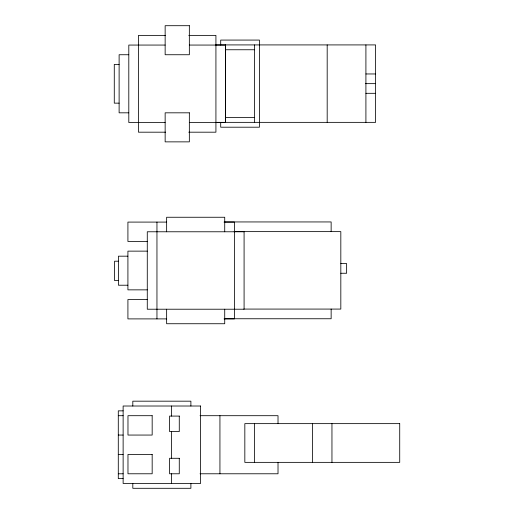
<?xml version="1.0" encoding="UTF-8"?>
<svg xmlns="http://www.w3.org/2000/svg" width="514" height="514" viewBox="0 0 514 514"><rect width="100%" height="100%" fill="white"/><g stroke="black" fill="none" stroke-linecap="round" stroke-linejoin="round"><path stroke-width="0.77" d="M165.63 35.382L138.484 35.382L138.484 132.188L165.63 132.188M188.779 35.382L215.925 35.382L215.925 132.188L188.779 132.188M215.488 44.917L375.593 44.917L375.593 122.358L215.488 122.358M165.148 45.059L128.802 45.059L128.802 122.505L165.148 122.505M189.345 45.059L225.607 45.059L225.607 122.505L189.345 122.505M225.543 49.755L254.584 49.755M128.802 54.741L119.12 54.741L119.12 112.823L128.802 112.823M119.12 64.423L114.281 64.423L114.281 103.147L119.12 103.147M365.91 73.958L375.593 73.958M365.319 83.641L375.593 83.641M365.91 93.317L375.593 93.317M225.543 117.52L254.584 117.52M224.534 221.945L331.144 221.945L331.144 231.628M166.639 222.093L127.915 222.093L127.915 241.451L147.537 241.451M224.027 222.093L234.403 222.093L234.403 318.898L224.027 318.898M234.121 231.628L340.821 231.628L340.821 309.075L243.752 309.075M147.28 251.134L127.915 251.134L127.915 289.857L147.28 289.857M127.857 256.178L118.438 256.178L118.438 285.219L127.857 285.219M118.438 261.202L114.571 261.202L114.571 280.567L118.438 280.567M340.821 263.573L346.629 263.573L346.629 273.255L340.821 273.255M147.537 299.54L127.915 299.54L127.915 318.898L166.639 318.898M224.534 318.751L331.144 318.751L331.144 309.075M123.129 410.853L118.291 410.853L118.291 478.618L123.129 478.618M118.291 415.697L123.129 415.697M200.042 415.697L278.016 415.697L278.016 423.652M118.291 435.056L123.129 435.056M118.291 454.421L123.129 454.421M118.291 473.779L123.129 473.779M200.042 473.779L278.016 473.779L278.016 462.639M365.91 44.917L365.91 122.358M331.954 423.639L331.954 462.362M327.187 44.917L327.187 122.358M312.596 423.639L312.596 462.362M254.584 44.917L254.584 122.358M254.507 423.639L254.507 462.362M225.543 44.917L225.543 122.358M224.721 231.775L224.721 217.255L166.639 217.255L166.639 231.775M224.721 309.216L224.721 323.736L166.639 323.736L166.639 309.216M220.705 44.917L220.705 40.073L259.422 40.073L259.422 127.202L220.705 127.202L220.705 122.358M219.934 415.697L219.934 473.779M190.893 406.015L190.893 401.177L132.811 401.177L132.811 406.015M190.893 483.462L190.893 488.3L132.811 488.3L132.811 483.462M171.535 406.015L171.535 416.083M171.535 431.574L171.535 458.289M171.535 473.779L171.535 483.462M156.956 222.093L156.956 318.898M189.345 25.7L165.148 25.7L165.148 54.741L189.345 54.741L189.345 25.7M189.345 112.823L165.148 112.823L165.148 141.864L189.345 141.864L189.345 112.823M244.086 231.775L147.28 231.775L147.28 309.216L244.086 309.216L244.086 231.775M200.576 406.015L123.129 406.015L123.129 483.462L200.576 483.462L200.576 406.015M152.17 415.697L127.973 415.697L127.973 435.056L152.17 435.056L152.17 415.697M179.277 416.083L169.594 416.083L169.594 431.574L179.277 431.574L179.277 416.083M399.719 423.639L244.831 423.639L244.831 462.362L399.719 462.362L399.719 423.639M152.17 454.421L127.973 454.421L127.973 473.779L152.17 473.779L152.17 454.421M179.277 458.289L169.594 458.289L169.594 473.779L179.277 473.779L179.277 458.289"/></g></svg>
